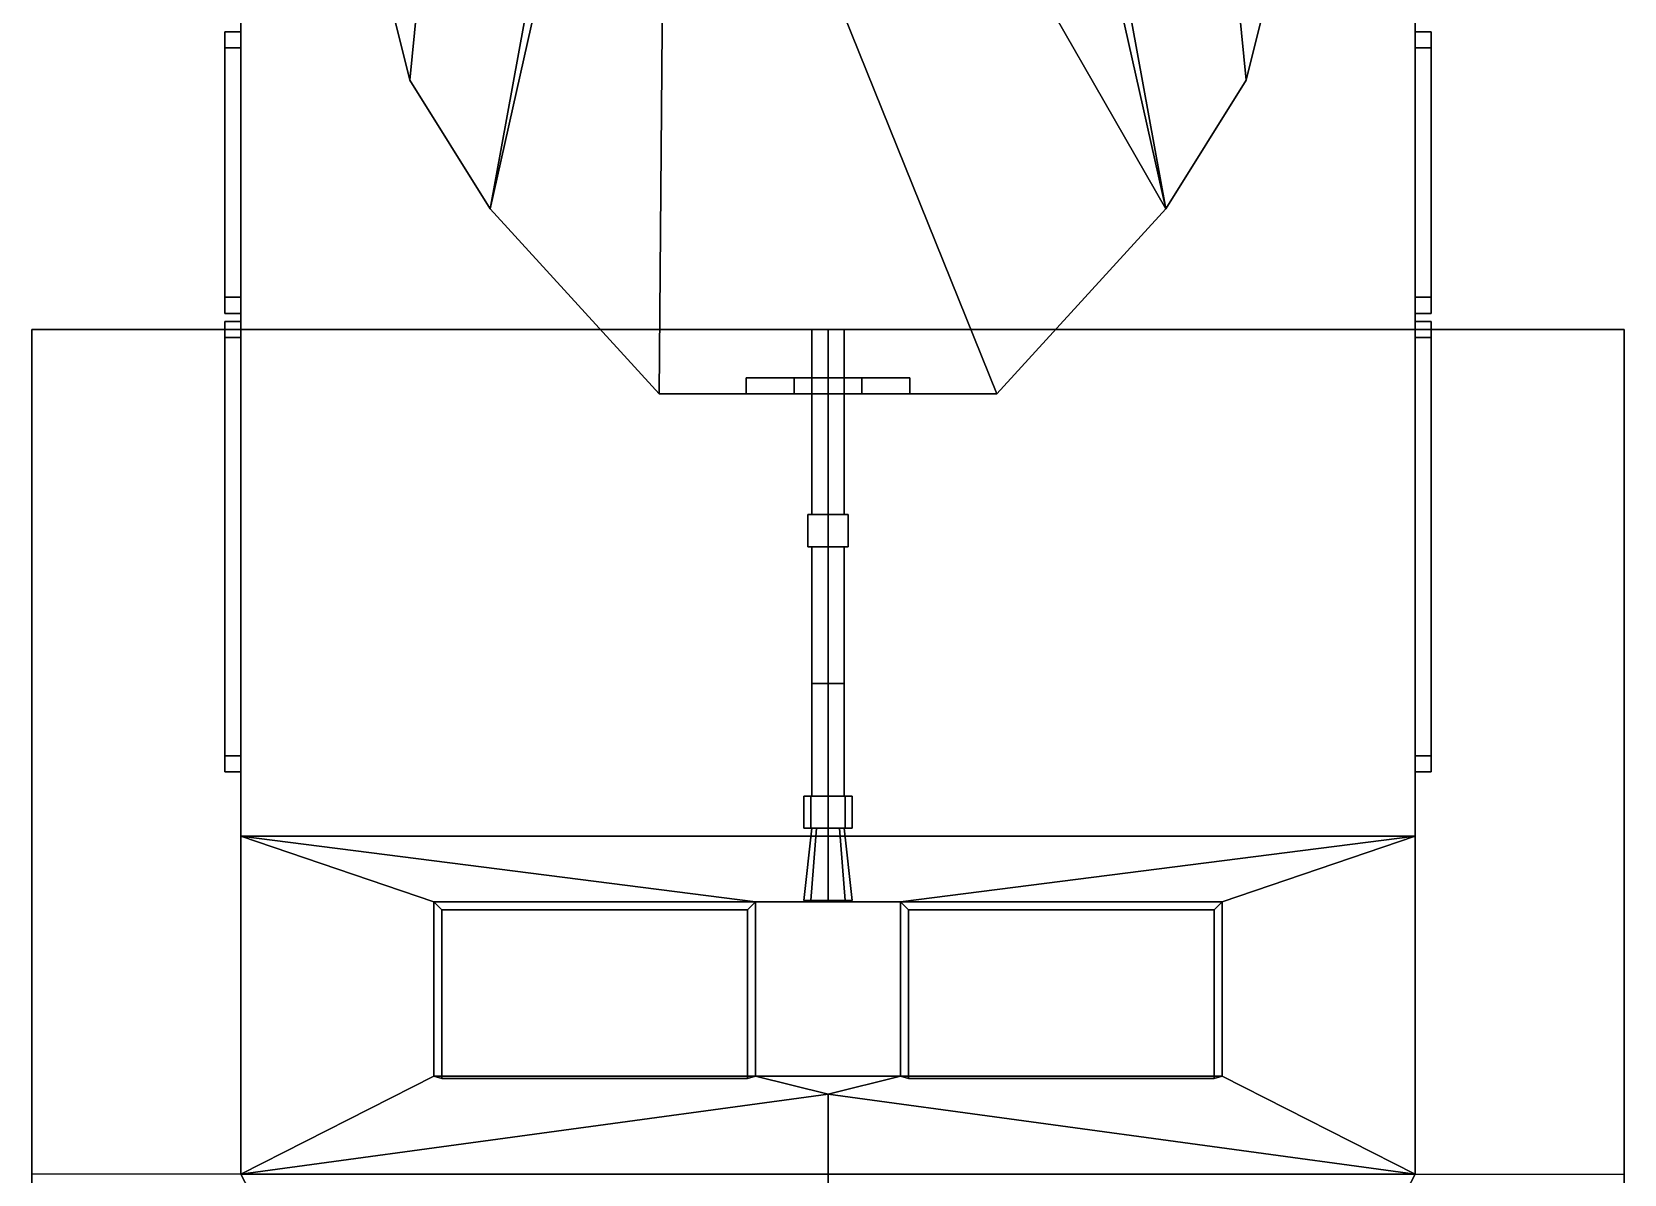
# Model space of a CAD drawing. Header units: millimetres. Extents: x -1.1 to 1.1, y -2.7 to 6.33.
# Drawn here: x -0.99 to 0.99, y -0.63 to 0.79 of the extents above; entities that cross this region are included whole.
import ezdxf

# ---------------------------------------------------------------- set-up
doc = ezdxf.new("R2010")
doc.units = ezdxf.units.MM
for name, color, linetype in [('f2', 6, 'Continuous'), ('fenders', 6, 'Continuous'), ('gun', 1, 'Continuous'), ('turret', 2, 'Continuous')]:
    doc.layers.add(name, color=color, linetype=linetype)

msp = doc.modelspace()

# ---------------------------------------------------------------- linework, layer by layer
for points in [[(0.73, 2.62, 0.26), (0.73, 0.42, 0.26), (-0.73, 0.42, 0.26), (-0.73, 2.62, 0.26)], [(-0.73, 0.77, 1.75), (-0.73, 2.62, 1.23), (-0.73, 1.8, 1.03), (-0.73, 1.65, 1.01)], [(-0.73, 2.62, 1.23), (-0.73, 0.77, 1.75), (-0.73, 0.77, 1.75), (-0.73, 1.59, 1.75)], [(0.73, 1.65, 1.01), (0.73, 1.8, 1.03), (0.73, 2.62, 1.23), (0.73, 0.77, 1.75)], [(0.73, 0.77, 1.75), (0.73, 0.77, 1.75), (0.73, 2.62, 1.23), (0.73, 1.59, 1.75)], [(-0.73, 1.59, 2.07), (-0.73, 0.77, 2.07), (-0.73, -0.21, 2.2), (-0.73, 2, 2.2)], [(-0.73, 2, 2.2), (-0.73, -0.21, 2.2), (0.73, -0.21, 2.2), (0.73, 2, 2.2)], [(0.73, -0.21, 2.2), (0.73, 0.77, 2.07), (0.73, 1.59, 2.07), (0.73, 2, 2.2)], [(-0.73, 0.43, 0.82), (-0.73, 0.43, 0.82), (-0.73, 1.65, 1.01), (-0.73, 1.48, 0.92)], [(-0.73, 1.65, 1.01), (-0.73, 0.43, 0.82), (-0.73, 0.46, 1.75), (-0.73, 0.77, 1.75)], [(0.73, 1.48, 0.92), (0.73, 1.65, 1.01), (0.73, 0.43, 0.82)], [(0.73, 0.46, 1.75), (0.73, 0.43, 0.82), (0.73, 1.65, 1.01), (0.73, 0.77, 1.75)], [(-0.73, 1.57, 2.05), (-0.73, 0.79, 2.05), (-0.73, 0.77, 2.07), (-0.73, 1.59, 2.07)], [(-0.73, 1.59, 1.75), (-0.73, 0.77, 1.75), (-0.73, 0.79, 1.77), (-0.73, 1.57, 1.77)], [(0.73, 0.77, 2.07), (0.73, 0.79, 2.05), (0.73, 1.57, 2.05), (0.73, 1.59, 2.07)], [(0.73, 0.79, 1.77), (0.73, 0.77, 1.75), (0.73, 1.59, 1.75), (0.73, 1.57, 1.77)], [(-0.73, 0.43, 0.82), (-0.73, 0.43, 0.82), (-0.73, 1.48, 0.92), (-0.73, 1.33, 0.76)], [(0.73, 1.33, 0.76), (0.73, 1.48, 0.92), (0.73, 0.43, 0.82)], [(-0.73, 0.43, 0.82), (-0.73, 0.43, 0.82), (-0.73, 1.33, 0.76), (-0.73, 1.26, 0.56)], [(0.73, 1.26, 0.56), (0.73, 1.33, 0.76), (0.73, 0.43, 0.82)], [(-0.73, 1.3, 0.26), (-0.73, 0.42, 0.26), (-0.73, 0.41, 0.8), (-0.73, 1.26, 0.4)], [(0.73, 0.41, 0.8), (0.73, 0.42, 0.26), (0.73, 1.3, 0.26), (0.73, 1.26, 0.4)], [(-0.73, 0.43, 0.82), (-0.73, 0.43, 0.82), (-0.73, 1.26, 0.56), (-0.73, 1.26, 0.4)], [(-0.73, 0.41, 0.8), (-0.73, 0.41, 0.8), (-0.73, 0.43, 0.82), (-0.73, 1.26, 0.4)], [(0.73, 1.26, 0.4), (0.73, 1.26, 0.56), (0.73, 0.43, 0.82)], [(0.73, 1.26, 0.4), (0.73, 0.43, 0.82), (0.73, 0.41, 0.8)], [(-0.73, 0.79, 2.05), (-0.73, 0.79, 1.77), (-0.75, 0.79, 1.77), (-0.75, 0.79, 2.05)], [(-0.75, 0.44, 2.05), (-0.75, 0.79, 2.05), (-0.75, 0.79, 1.77), (-0.75, 0.44, 1.77)], [(-0.73, 0.79, 1.77), (-0.73, 0.77, 1.75), (-0.75, 0.77, 1.75), (-0.75, 0.79, 1.77)], [(-0.75, 0.44, 1.77), (-0.75, 0.79, 1.77), (-0.75, 0.77, 1.75), (-0.75, 0.46, 1.75)], [(-0.75, 0.46, 2.07), (-0.75, 0.77, 2.07), (-0.75, 0.79, 2.05), (-0.75, 0.44, 2.05)], [(-0.73, 0.77, 2.07), (-0.73, 0.79, 2.05), (-0.75, 0.79, 2.05), (-0.75, 0.77, 2.07)], [(0.73, 0.79, 1.77), (0.73, 0.79, 2.05), (0.75, 0.79, 2.05), (0.75, 0.79, 1.77)], [(0.73, 0.77, 1.75), (0.73, 0.79, 1.77), (0.75, 0.79, 1.77), (0.75, 0.77, 1.75)], [(0.73, 0.79, 2.05), (0.73, 0.77, 2.07), (0.75, 0.77, 2.07), (0.75, 0.79, 2.05)], [(0.75, 0.79, 2.05), (0.75, 0.44, 2.05), (0.75, 0.44, 1.77), (0.75, 0.79, 1.77)], [(0.75, 0.79, 1.77), (0.75, 0.44, 1.77), (0.75, 0.46, 1.75), (0.75, 0.77, 1.75)], [(0.75, 0.77, 2.07), (0.75, 0.46, 2.07), (0.75, 0.44, 2.05), (0.75, 0.79, 2.05)], [(-0.73, 0.77, 1.75), (-0.73, 0.46, 1.75), (-0.75, 0.46, 1.75), (-0.75, 0.77, 1.75)], [(-0.73, 0.46, 2.07), (-0.73, 0.77, 2.07), (-0.75, 0.77, 2.07), (-0.75, 0.46, 2.07)], [(-0.73, -0.21, 2.2), (-0.73, -0.21, 2.2), (-0.73, 0.77, 2.07), (-0.73, 0.46, 2.07)], [(0.73, 0.46, 1.75), (0.73, 0.77, 1.75), (0.75, 0.77, 1.75), (0.75, 0.46, 1.75)], [(0.73, 0.77, 2.07), (0.73, 0.46, 2.07), (0.75, 0.46, 2.07), (0.75, 0.77, 2.07)], [(0.73, -0.21, 2.2), (0.73, -0.21, 2.2), (0.73, 0.46, 2.07), (0.73, 0.77, 2.07)], [(-0.73, 0.46, 1.75), (-0.73, 0.44, 1.77), (-0.75, 0.44, 1.77), (-0.75, 0.46, 1.75)], [(-0.73, 0.44, 2.05), (-0.73, 0.46, 2.07), (-0.75, 0.46, 2.07), (-0.75, 0.44, 2.05)], [(-0.73, -0.21, 2.2), (-0.73, -0.21, 2.2), (-0.73, 0.46, 2.07), (-0.73, 0.44, 2.05)], [(-0.73, 0.43, 0.82), (-0.73, 0.43, 0.82), (-0.73, 0.44, 1.77), (-0.73, 0.46, 1.75)], [(0.73, 0.44, 1.77), (0.73, 0.46, 1.75), (0.75, 0.46, 1.75), (0.75, 0.44, 1.77)], [(0.73, 0.46, 2.07), (0.73, 0.44, 2.05), (0.75, 0.44, 2.05), (0.75, 0.46, 2.07)], [(0.73, -0.21, 2.2), (0.73, -0.21, 2.2), (0.73, 0.44, 2.05), (0.73, 0.46, 2.07)], [(0.73, 0.44, 1.77), (0.73, 0.43, 0.82), (0.73, 0.43, 0.82), (0.73, 0.46, 1.75)], [(-0.73, 0.44, 1.77), (-0.73, 0.44, 2.05), (-0.75, 0.44, 2.05), (-0.75, 0.44, 1.77)], [(-0.73, 0.41, 1.95), (-0.73, -0.11, 1.95), (-0.73, -0.21, 2.2), (-0.73, 0.44, 2.05)], [(-0.73, 0.43, 0.82), (-0.73, 0.43, 0.82), (-0.73, 0.43, 1.93), (-0.73, 0.44, 1.77)], [(-0.73, 0.44, 1.77), (-0.73, 0.44, 1.77), (-0.73, 0.43, 1.93), (-0.73, 0.44, 2.05)], [(-0.73, 0.43, 1.93), (-0.73, 0.43, 1.93), (-0.73, 0.41, 1.95), (-0.73, 0.44, 2.05)], [(0.73, 0.44, 2.05), (0.73, 0.44, 1.77), (0.75, 0.44, 1.77), (0.75, 0.44, 2.05)], [(0.73, -0.21, 2.2), (0.73, -0.11, 1.95), (0.73, 0.41, 1.95), (0.73, 0.44, 2.05)], [(0.73, 0.43, 1.93), (0.73, 0.43, 0.82), (0.73, 0.43, 0.82), (0.73, 0.44, 1.77)], [(0.73, 0.43, 1.93), (0.73, 0.44, 1.77), (0.73, 0.44, 1.77), (0.73, 0.44, 2.05)], [(0.73, 0.41, 1.95), (0.73, 0.43, 1.93), (0.73, 0.43, 1.93), (0.73, 0.44, 2.05)], [(-0.75, -0.13, 1.93), (-0.75, 0.43, 1.93), (-0.75, 0.43, 0.82), (-0.75, -0.13, 0.82)], [(-0.75, -0.11, 1.95), (-0.75, 0.41, 1.95), (-0.75, 0.43, 1.93), (-0.75, -0.13, 1.93)], [(-0.75, -0.13, 0.82), (-0.75, 0.43, 0.82), (-0.75, 0.41, 0.8), (-0.75, -0.11, 0.8)], [(-0.73, 0.41, 1.95), (-0.73, 0.43, 1.93), (-0.75, 0.43, 1.93), (-0.75, 0.41, 1.95)], [(-0.73, 0.43, 1.93), (-0.73, 0.43, 0.82), (-0.75, 0.43, 0.82), (-0.75, 0.43, 1.93)], [(-0.73, 0.43, 0.82), (-0.73, 0.41, 0.8), (-0.75, 0.41, 0.8), (-0.75, 0.43, 0.82)], [(0.73, 0.42, 0.26), (0.73, -0.63, 0.28), (-0.73, -0.63, 0.28), (-0.73, 0.42, 0.26)], [(-0.73, 0.42, 0.26), (-0.73, -0.63, 0.28), (-0.73, -0.11, 0.8), (-0.73, 0.41, 0.8)], [(0.73, 0.43, 0.82), (0.73, 0.43, 1.93), (0.75, 0.43, 1.93), (0.75, 0.43, 0.82)], [(0.73, 0.43, 0.82), (0.73, 0.43, 1.93), (0.75, 0.43, 1.93), (0.75, 0.43, 0.82)], [(0.73, 0.41, 0.8), (0.73, 0.43, 0.82), (0.75, 0.43, 0.82), (0.75, 0.41, 0.8)], [(0.73, 0.43, 1.93), (0.73, 0.41, 1.95), (0.75, 0.41, 1.95), (0.75, 0.43, 1.93)], [(0.73, -0.11, 0.8), (0.73, -0.63, 0.28), (0.73, 0.42, 0.26), (0.73, 0.41, 0.8)], [(0.75, 0.43, 1.93), (0.75, -0.13, 1.93), (0.75, -0.13, 0.82), (0.75, 0.43, 0.82)], [(0.75, 0.43, 0.82), (0.75, -0.13, 0.82), (0.75, -0.11, 0.8), (0.75, 0.41, 0.8)], [(0.75, 0.41, 1.95), (0.75, -0.11, 1.95), (0.75, -0.13, 1.93), (0.75, 0.43, 1.93)], [(-0.73, -0.11, 1.95), (-0.73, 0.41, 1.95), (-0.75, 0.41, 1.95), (-0.75, -0.11, 1.95)], [(-0.73, 0.41, 0.8), (-0.73, -0.11, 0.8), (-0.75, -0.11, 0.8), (-0.75, 0.41, 0.8)], [(0.73, -0.11, 0.8), (0.73, 0.41, 0.8), (0.75, 0.41, 0.8), (0.75, -0.11, 0.8)], [(0.73, 0.41, 1.95), (0.73, -0.11, 1.95), (0.75, -0.11, 1.95), (0.75, 0.41, 1.95)], [(-0.73, -0.13, 1.93), (-0.73, -0.11, 1.95), (-0.75, -0.11, 1.95), (-0.75, -0.13, 1.93)], [(-0.73, -0.11, 0.8), (-0.73, -0.13, 0.82), (-0.75, -0.13, 0.82), (-0.75, -0.11, 0.8)], [(-0.73, -0.11, 0.8), (-0.73, -0.63, 0.28), (-0.73, -0.13, 0.82)], [(-0.73, -0.21, 2.2), (-0.73, -0.21, 2.2), (-0.73, -0.11, 1.95), (-0.73, -0.13, 1.93)], [(0.73, -0.13, 0.82), (0.73, -0.11, 0.8), (0.75, -0.11, 0.8), (0.75, -0.13, 0.82)], [(0.73, -0.11, 1.95), (0.73, -0.13, 1.93), (0.75, -0.13, 1.93), (0.75, -0.11, 1.95)], [(0.73, -0.13, 0.82), (0.73, -0.63, 0.28), (0.73, -0.11, 0.8), (0.73, -0.13, 0.82)], [(0.73, -0.21, 2.2), (0.73, -0.21, 2.2), (0.73, -0.13, 1.93), (0.73, -0.11, 1.95)], [(-0.73, -0.13, 0.82), (-0.73, -0.13, 1.93), (-0.75, -0.13, 1.93), (-0.75, -0.13, 0.82)], [(-0.73, -0.13, 0.82), (-0.73, -0.13, 1.93), (-0.75, -0.13, 1.93), (-0.75, -0.13, 0.82)], [(-0.73, -0.13, 0.82), (-0.73, -0.63, 0.28), (-0.73, -0.63, 1.58)], [(-0.73, -0.13, 0.82), (-0.73, -0.63, 1.58), (-0.73, -0.21, 2.2), (-0.73, -0.13, 1.93)], [(0.73, -0.63, 1.58), (0.73, -0.63, 0.28), (0.73, -0.13, 0.82), (0.73, -0.63, 1.58)], [(0.73, -0.13, 1.93), (0.73, -0.13, 0.82), (0.75, -0.13, 0.82), (0.75, -0.13, 1.93)], [(0.73, -0.21, 2.2), (0.73, -0.63, 1.58), (0.73, -0.13, 0.82), (0.73, -0.13, 1.93)], [(-0.73, -0.21, 2.2), (-0.09, -0.2913, 2.08), (0.09, -0.2913, 2.08), (0.73, -0.21, 2.2)], [(-0.73, -0.21, 2.2), (-0.49, -0.2913, 2.08), (-0.09, -0.2913, 2.08), (-0.73, -0.21, 2.2)], [(-0.73, -0.21, 2.2), (-0.73, -0.63, 1.58), (-0.49, -0.5081, 1.76), (-0.49, -0.2913, 2.08)], [(0.73, -0.21, 2.2), (0.09, -0.2913, 2.08), (0.49, -0.2913, 2.08), (0.73, -0.21, 2.2)], [(0.49, -0.2913, 2.08), (0.49, -0.5081, 1.76), (0.73, -0.63, 1.58), (0.73, -0.21, 2.2)], [(-0.49, -0.2913, 2.08), (-0.48, -0.3013, 2.08), (-0.1, -0.3013, 2.08), (-0.09, -0.2913, 2.08)], [(-0.49, -0.2913, 2.08), (-0.49, -0.5081, 1.76), (-0.48, -0.5113, 1.77), (-0.48, -0.3013, 2.08)], [(-0.1, -0.3013, 2.08), (-0.1, -0.5113, 1.77), (-0.09, -0.5081, 1.76), (-0.09, -0.2913, 2.08)], [(-0.09, -0.2913, 2.08), (-0.09, -0.5081, 1.76), (0.09, -0.5081, 1.76), (0.09, -0.2913, 2.08)], [(0.09, -0.2913, 2.08), (0.09, -0.5081, 1.76), (0.1, -0.5113, 1.77), (0.1, -0.3013, 2.08)], [(0.09, -0.2913, 2.08), (0.1, -0.3013, 2.08), (0.48, -0.3013, 2.08), (0.49, -0.2913, 2.08)], [(0.48, -0.3013, 2.08), (0.48, -0.5113, 1.77), (0.49, -0.5081, 1.76), (0.49, -0.2913, 2.08)], [(-0.48, -0.3013, 2.08), (-0.48, -0.5113, 1.77), (-0.1, -0.5113, 1.77), (-0.1, -0.3013, 2.08)], [(0.1, -0.3013, 2.08), (0.1, -0.5113, 1.77), (0.48, -0.5113, 1.77), (0.48, -0.3013, 2.08)], [(-0.49, -0.5081, 1.76), (-0.73, -0.63, 1.58), (0, -0.5304, 1.7271), (-0.09, -0.5081, 1.76)], [(-0.48, -0.5113, 1.77), (-0.49, -0.5081, 1.76), (-0.09, -0.5081, 1.76), (-0.1, -0.5113, 1.77)], [(-0.09, -0.5081, 1.76), (0, -0.5304, 1.7271), (0, -0.5304, 1.7271), (0.09, -0.5081, 1.76)], [(0.09, -0.5081, 1.76), (0, -0.5304, 1.7271), (0.73, -0.63, 1.58), (0.49, -0.5081, 1.76)], [(0.1, -0.5113, 1.77), (0.09, -0.5081, 1.76), (0.49, -0.5081, 1.76), (0.48, -0.5113, 1.77)], [(0, -0.5304, 1.7271), (-0.73, -0.63, 1.58), (-0.48, -1.11, 1.49), (0, -1.11, 1.58)], [(0.48, -1.11, 1.49), (0.73, -0.63, 1.58), (0, -0.5304, 1.7271), (0, -1.11, 1.58)], [(-0.73, -0.63, 0.28), (-0.48, -1.11, 0.32), (-0.48, -1.11, 1.49), (-0.73, -0.63, 1.58)], [(0.73, -0.63, 0.28), (0.48, -1.11, 0.32), (-0.48, -1.11, 0.32), (-0.73, -0.63, 0.28)], [(0.48, -1.11, 1.49), (0.48, -1.11, 0.32), (0.73, -0.63, 0.28), (0.73, -0.63, 1.58)]]:
    msp.add_3dface(points)
at = {"layer": 'f2'}
for points in [[(-0.73, 0.42, 0.45), (-0.73, 0.42, 0.49), (-0.99, 0.42, 0.49), (-0.99, 0.42, 0.45)], [(-0.99, 0.42, 0.49), (-0.99, -0.63, 0.51), (-0.99, -0.98, 0.46), (-0.99, 0.42, 0.45)], [(-0.73, 0.42, 0.49), (-0.73, -0.63, 0.51), (-0.99, -0.63, 0.51), (-0.99, 0.42, 0.49)]]:
    msp.add_3dface(points, dxfattribs=at)
at = {"layer": 'fenders'}
for points in [[(0.73, 0.42, 0.49), (0.73, -0.63, 0.51), (0.99, -0.63, 0.51), (0.99, 0.42, 0.49)], [(0.73, 0.42, 0.45), (0.73, 0.42, 0.49), (0.99, 0.42, 0.49), (0.99, 0.42, 0.45)], [(0.99, 0.42, 0.49), (0.99, -0.63, 0.51), (0.99, -0.98, 0.46), (0.99, 0.42, 0.45)]]:
    msp.add_3dface(points, dxfattribs=at)
at = {"layer": 'gun'}
for points in [[(0, 0.42, 2.53), (-0.02, 0.42, 2.51), (-0.02, 0.19, 2.51), (0, 0.19, 2.53)], [(-0.02, 0.42, 2.51), (0, 0.42, 2.49), (0, 0.19, 2.49), (-0.02, 0.19, 2.51)], [(0, 0.42, 2.49), (-0.02, 0.42, 2.47), (-0.02, 0.19, 2.47), (0, 0.19, 2.49)], [(-0.02, 0.42, 2.47), (0, 0.42, 2.45), (0, 0.19, 2.45), (-0.02, 0.19, 2.47)], [(0.02, 0.42, 2.51), (0, 0.42, 2.53), (0, 0.19, 2.53), (0.02, 0.19, 2.51)], [(0, 0.42, 2.49), (0.02, 0.42, 2.51), (0.02, 0.19, 2.51), (0, 0.19, 2.49)], [(0.02, 0.42, 2.47), (0, 0.42, 2.49), (0, 0.19, 2.49), (0.02, 0.19, 2.47)], [(0, 0.42, 2.45), (0.02, 0.42, 2.47), (0.02, 0.19, 2.47), (0, 0.19, 2.45)], [(0, 0.19, 2.535), (-0.025, 0.19, 2.51), (-0.025, 0.15, 2.51), (0, 0.15, 2.535)], [(-0.025, 0.19, 2.47), (0, 0.19, 2.445), (0, 0.15, 2.445), (-0.025, 0.15, 2.47)], [(-0.025, 0.19, 2.51), (-0.025, 0.19, 2.47), (-0.025, 0.15, 2.47), (-0.025, 0.15, 2.51)], [(-0.02, 0.19, 2.47), (-0.025, 0.19, 2.47), (0, 0.19, 2.49), (-0.02, 0.19, 2.47)], [(0, 0.19, 2.445), (-0.025, 0.19, 2.47), (-0.02, 0.19, 2.47), (0, 0.19, 2.45)], [(-0.025, 0.19, 2.47), (-0.025, 0.19, 2.51), (-0.02, 0.19, 2.51), (0, 0.19, 2.49)], [(-0.025, 0.19, 2.51), (0, 0.19, 2.535), (0, 0.19, 2.53), (-0.02, 0.19, 2.51)], [(0.025, 0.19, 2.51), (0, 0.19, 2.535), (0, 0.15, 2.535), (0.025, 0.15, 2.51)], [(0, 0.19, 2.445), (0.025, 0.19, 2.47), (0.025, 0.15, 2.47), (0, 0.15, 2.445)], [(0.025, 0.19, 2.47), (0.02, 0.19, 2.47), (0, 0.19, 2.49), (0.025, 0.19, 2.47)], [(0.025, 0.19, 2.47), (0, 0.19, 2.445), (0, 0.19, 2.45), (0.02, 0.19, 2.47)], [(0.025, 0.19, 2.51), (0.025, 0.19, 2.47), (0, 0.19, 2.49), (0.02, 0.19, 2.51)], [(0, 0.19, 2.535), (0.025, 0.19, 2.51), (0.02, 0.19, 2.51), (0, 0.19, 2.53)], [(0.025, 0.19, 2.47), (0.025, 0.19, 2.51), (0.025, 0.15, 2.51), (0.025, 0.15, 2.47)], [(0, 0.15, 2.535), (-0.025, 0.15, 2.51), (-0.02, 0.15, 2.51), (0, 0.15, 2.53)], [(-0.025, 0.15, 2.51), (-0.025, 0.15, 2.47), (0, 0.15, 2.49), (-0.02, 0.15, 2.51)], [(-0.025, 0.15, 2.47), (0, 0.15, 2.445), (0, 0.15, 2.45), (-0.02, 0.15, 2.47)], [(-0.025, 0.15, 2.47), (-0.02, 0.15, 2.47), (0, 0.15, 2.49), (-0.025, 0.15, 2.47)], [(0, 0.15, 2.53), (-0.02, 0.15, 2.51), (-0.02, -0.16, 2.51), (0, -0.16, 2.53)], [(-0.02, 0.15, 2.51), (0, 0.15, 2.49), (0, -0.16, 2.49), (-0.02, -0.16, 2.51)], [(0, 0.15, 2.49), (-0.02, 0.15, 2.47), (-0.02, -0.02, 2.47), (0, -0.02, 2.49)], [(-0.02, 0.15, 2.47), (0, 0.15, 2.45), (0, -0.02, 2.45), (-0.02, -0.02, 2.47)], [(0.02, 0.15, 2.51), (0, 0.15, 2.53), (0, -0.16, 2.53), (0.02, -0.16, 2.51)], [(0, 0.15, 2.49), (0.02, 0.15, 2.51), (0.02, -0.16, 2.51), (0, -0.16, 2.49)], [(0.02, 0.15, 2.47), (0, 0.15, 2.49), (0, -0.02, 2.49), (0.02, -0.02, 2.47)], [(0, 0.15, 2.45), (0.02, 0.15, 2.47), (0.02, -0.02, 2.47), (0, -0.02, 2.45)], [(0.025, 0.15, 2.51), (0, 0.15, 2.535), (0, 0.15, 2.53), (0.02, 0.15, 2.51)], [(0.025, 0.15, 2.47), (0.025, 0.15, 2.51), (0.02, 0.15, 2.51), (0, 0.15, 2.49)], [(0, 0.15, 2.445), (0.025, 0.15, 2.47), (0.02, 0.15, 2.47), (0, 0.15, 2.45)], [(0.02, 0.15, 2.47), (0.025, 0.15, 2.47), (0, 0.15, 2.49), (0.02, 0.15, 2.47)], [(0, -0.02, 2.49), (-0.02, -0.02, 2.47), (0, -0.02, 2.45), (0.02, -0.02, 2.47)], [(-0.0212, -0.16, 2.5312), (-0.03, -0.16, 2.51), (-0.03, -0.2, 2.51), (-0.0212, -0.2, 2.5312)], [(-0.03, -0.16, 2.51), (-0.0212, -0.16, 2.4888), (-0.0212, -0.2, 2.4888), (-0.03, -0.2, 2.51)], [(-0.02, -0.16, 2.51), (-0.02, -0.16, 2.51), (-0.03, -0.16, 2.51), (-0.0212, -0.16, 2.5312)], [(-0.02, -0.16, 2.51), (0, -0.16, 2.49), (-0.0212, -0.16, 2.4888), (-0.03, -0.16, 2.51)], [(0, -0.16, 2.54), (-0.0212, -0.16, 2.5312), (-0.0212, -0.2, 2.5312), (0, -0.2, 2.54)], [(-0.0212, -0.16, 2.4888), (0, -0.16, 2.48), (0, -0.2, 2.48), (-0.0212, -0.2, 2.4888)], [(0, -0.16, 2.53), (-0.02, -0.16, 2.51), (-0.0212, -0.16, 2.5312), (0, -0.16, 2.54)], [(0, -0.16, 2.49), (0, -0.16, 2.49), (0, -0.16, 2.48), (-0.0212, -0.16, 2.4888)], [(0.0212, -0.16, 2.5312), (0, -0.16, 2.54), (0, -0.2, 2.54), (0.0212, -0.2, 2.5312)], [(0, -0.16, 2.48), (0.0212, -0.16, 2.4888), (0.0212, -0.2, 2.4888), (0, -0.2, 2.48)], [(0, -0.16, 2.53), (0, -0.16, 2.53), (0, -0.16, 2.54), (0.0212, -0.16, 2.5312)], [(0.02, -0.16, 2.51), (0, -0.16, 2.53), (0.0212, -0.16, 2.5312), (0.03, -0.16, 2.51)], [(0, -0.16, 2.49), (0.02, -0.16, 2.51), (0.0212, -0.16, 2.4888), (0, -0.16, 2.48)], [(0.02, -0.16, 2.51), (0.02, -0.16, 2.51), (0.03, -0.16, 2.51), (0.0212, -0.16, 2.4888)], [(0.03, -0.16, 2.51), (0.0212, -0.16, 2.5312), (0.0212, -0.2, 2.5312), (0.03, -0.2, 2.51)], [(0.0212, -0.16, 2.4888), (0.03, -0.16, 2.51), (0.03, -0.2, 2.51), (0.0212, -0.2, 2.4888)], [(-0.0141, -0.2, 2.5241), (-0.02, -0.2, 2.51), (-0.03, -0.29, 2.51), (-0.0212, -0.29, 2.5312)], [(-0.02, -0.2, 2.51), (-0.0141, -0.2, 2.4959), (-0.0212, -0.29, 2.4888), (-0.03, -0.29, 2.51)], [(-0.0212, -0.2, 2.5312), (-0.03, -0.2, 2.51), (-0.02, -0.2, 2.51), (-0.0141, -0.2, 2.5241)], [(-0.03, -0.2, 2.51), (-0.0212, -0.2, 2.4888), (-0.0141, -0.2, 2.4959), (-0.02, -0.2, 2.51)], [(0, -0.2, 2.53), (-0.0141, -0.2, 2.5241), (-0.0212, -0.29, 2.5312), (0, -0.29, 2.54)], [(-0.0141, -0.2, 2.4959), (0, -0.2, 2.49), (0, -0.29, 2.48), (-0.0212, -0.29, 2.4888)], [(0, -0.2, 2.54), (-0.0212, -0.2, 2.5312), (-0.0141, -0.2, 2.5241), (0, -0.2, 2.53)], [(-0.0212, -0.2, 2.4888), (0, -0.2, 2.48), (0, -0.2, 2.49), (-0.0141, -0.2, 2.4959)], [(0.0141, -0.2, 2.5241), (0, -0.2, 2.53), (0, -0.29, 2.54), (0.0212, -0.29, 2.5312)], [(0, -0.2, 2.49), (0.0141, -0.2, 2.4959), (0.0212, -0.29, 2.4888), (0, -0.29, 2.48)], [(0, -0.2, 2.48), (0.0212, -0.2, 2.4888), (0.0141, -0.2, 2.4959), (0, -0.2, 2.49)], [(0.0212, -0.2, 2.5312), (0, -0.2, 2.54), (0, -0.2, 2.53), (0.0141, -0.2, 2.5241)], [(0.02, -0.2, 2.51), (0.0141, -0.2, 2.5241), (0.0212, -0.29, 2.5312), (0.03, -0.29, 2.51)], [(0.0141, -0.2, 2.4959), (0.02, -0.2, 2.51), (0.03, -0.29, 2.51), (0.0212, -0.29, 2.4888)], [(0.0212, -0.2, 2.4888), (0.03, -0.2, 2.51), (0.02, -0.2, 2.51), (0.0141, -0.2, 2.4959)], [(0.03, -0.2, 2.51), (0.0212, -0.2, 2.5312), (0.0141, -0.2, 2.5241), (0.02, -0.2, 2.51)], [(0, -0.29, 2.54), (-0.0212, -0.29, 2.5312), (-0.03, -0.29, 2.51), (0.0212, -0.29, 2.5312)], [(0.0212, -0.29, 2.5312), (-0.03, -0.29, 2.51), (-0.0212, -0.29, 2.4888), (0.03, -0.29, 2.51)], [(0.03, -0.29, 2.51), (-0.0212, -0.29, 2.4888), (0, -0.29, 2.48), (0.0212, -0.29, 2.4888)]]:
    msp.add_3dface(points, dxfattribs=at)
at = {"layer": 'turret'}
for points in [[(-0.46, 1.34, 2.81), (-0.52, 0.73, 2.81), (-0.42, 0.57, 2.81), (-0.25, 1.5, 2.81)], [(-0.25, 1.5, 2.81), (-0.42, 0.57, 2.81), (-0.29, 1.15, 2.81), (-0.25, 1.5, 2.81)], [(0.25, 1.5, 2.81), (0.42, 0.57, 2.81), (0.52, 0.73, 2.81), (0.46, 1.34, 2.81)], [(0.42, 0.57, 2.81), (0.42, 0.57, 2.81), (0.25, 1.5, 2.81), (0.29, 1.15, 2.81)], [(-0.46, 1.34, 2.81), (-0.54, 0.81, 2.81), (-0.52, 0.73, 2.81), (-0.46, 1.34, 2.81)], [(0.46, 1.34, 2.81), (0.52, 0.73, 2.81), (0.54, 0.81, 2.81), (0.46, 1.34, 2.81)], [(-0.29, 1.15, 2.81), (-0.42, 0.57, 2.81), (-0.21, 0.34, 2.81), (-0.2051, 0.9449, 2.81)], [(0.42, 0.57, 2.81), (0.42, 0.57, 2.81), (0.29, 1.15, 2.81), (0.2051, 0.9449, 2.81)], [(-0.2051, 0.9449, 2.81), (-0.21, 0.34, 2.81), (0.21, 0.34, 2.81), (0, 0.86, 2.81)], [(0, 0.86, 2.81), (0.21, 0.34, 2.81), (0.42, 0.57, 2.81), (0.2051, 0.9449, 2.81)], [(-0.54, 0.81, 2.2), (-0.52, 0.73, 2.2), (-0.52, 0.73, 2.81), (-0.54, 0.81, 2.81)], [(0.54, 0.81, 2.81), (0.52, 0.73, 2.81), (0.52, 0.73, 2.2), (0.54, 0.81, 2.2)], [(-0.52, 0.73, 2.2), (-0.42, 0.57, 2.2), (-0.42, 0.57, 2.81), (-0.52, 0.73, 2.81)], [(0.52, 0.73, 2.81), (0.42, 0.57, 2.81), (0.42, 0.57, 2.2), (0.52, 0.73, 2.2)], [(-0.42, 0.57, 2.2), (-0.21, 0.34, 2.2), (-0.21, 0.34, 2.81), (-0.42, 0.57, 2.81)], [(0.42, 0.57, 2.81), (0.21, 0.34, 2.81), (0.21, 0.34, 2.2), (0.42, 0.57, 2.2)], [(-0.1016, 0.36, 2.5321), (-0.0421, 0.36, 2.5916), (-0.0421, 0.34, 2.5916), (-0.1016, 0.34, 2.5321)], [(-0.0421, 0.36, 2.3884), (-0.1016, 0.36, 2.4479), (-0.1016, 0.34, 2.4479), (-0.0421, 0.34, 2.3884)], [(-0.1016, 0.36, 2.4479), (-0.1016, 0.36, 2.5321), (-0.1016, 0.34, 2.5321), (-0.1016, 0.34, 2.4479)], [(-0.1016, 0.36, 2.5321), (0.1016, 0.36, 2.5321), (0.0421, 0.36, 2.5916), (-0.0421, 0.36, 2.5916)], [(-0.1016, 0.36, 2.4479), (0.1016, 0.36, 2.4479), (0.1016, 0.36, 2.5321), (-0.1016, 0.36, 2.5321)], [(-0.0421, 0.36, 2.3884), (0.0421, 0.36, 2.3884), (0.1016, 0.36, 2.4479), (-0.1016, 0.36, 2.4479)], [(-0.0421, 0.36, 2.5916), (0.0421, 0.36, 2.5916), (0.0421, 0.34, 2.5916), (-0.0421, 0.34, 2.5916)], [(0.0421, 0.36, 2.3884), (-0.0421, 0.36, 2.3884), (-0.0421, 0.34, 2.3884), (0.0421, 0.34, 2.3884)], [(0.0421, 0.36, 2.5916), (0.1016, 0.36, 2.5321), (0.1016, 0.34, 2.5321), (0.0421, 0.34, 2.5916)], [(0.1016, 0.36, 2.4479), (0.0421, 0.36, 2.3884), (0.0421, 0.34, 2.3884), (0.1016, 0.34, 2.4479)], [(0.1016, 0.36, 2.5321), (0.1016, 0.36, 2.4479), (0.1016, 0.34, 2.4479), (0.1016, 0.34, 2.5321)], [(0.21, 0.34, 2.81), (-0.21, 0.34, 2.81), (-0.0421, 0.34, 2.5916), (0.0421, 0.34, 2.5916)], [(-0.1016, 0.34, 2.4479), (-0.1016, 0.34, 2.5321), (-0.21, 0.34, 2.81), (-0.21, 0.34, 2.2)], [(-0.1016, 0.34, 2.5321), (-0.0421, 0.34, 2.5916), (-0.21, 0.34, 2.81)], [(-0.0421, 0.34, 2.3884), (-0.1016, 0.34, 2.4479), (-0.21, 0.34, 2.2)], [(0.0421, 0.34, 2.3884), (-0.0421, 0.34, 2.3884), (-0.21, 0.34, 2.2), (0.21, 0.34, 2.2)], [(0.1016, 0.34, 2.4479), (0.0421, 0.34, 2.3884), (0.21, 0.34, 2.2)], [(0.1016, 0.34, 2.5321), (0.1016, 0.34, 2.4479), (0.21, 0.34, 2.2), (0.21, 0.34, 2.81)]]:
    msp.add_3dface(points, dxfattribs=at)

doc.saveas('drawing.dxf')
